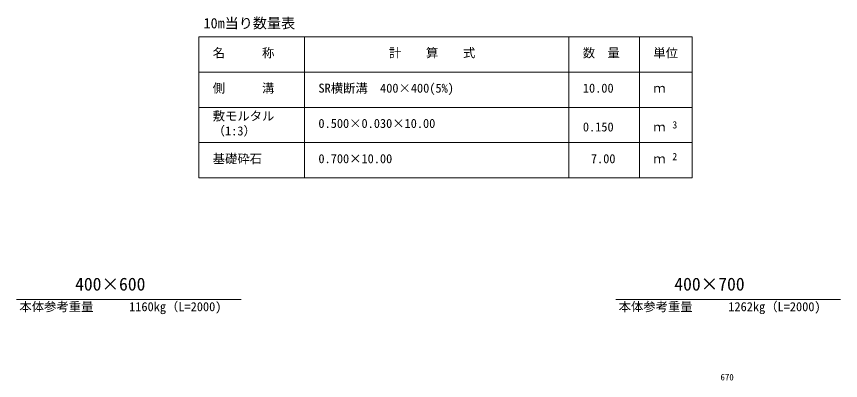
# Model space of a CAD drawing. Units: millimetres, scale not verified. Extents: x 0 to 84100, y 0 to 59400.
# Drawn here: x 27111 to 50489, y 18117 to 28439 of the extents above; entities that cross this region are included whole.
import ezdxf
from ezdxf.enums import TextEntityAlignment as Align

# ---------------------------------------------------------------- set-up
doc = ezdxf.new("R2010")
doc.units = ezdxf.units.MM
doc.header["$LTSCALE"] = 100
for name, color, linetype, lineweight in [('D-MTR-FRAM（材料表図枠）', 2, 'Continuous', 18), ('D-STR-DIM（寸法）', 7, 'Continuous', 18), ('D-STR-HTXT（旗揚げ）', 7, 'Continuous', 18)]:
    doc.layers.add(name, color=color, linetype=linetype, lineweight=lineweight)
for name, color, linetype in [('D-MTR-TXT(文字列）', 7, 'Continuous'), ('D-MTR（材料表タイトル）', 7, 'Continuous'), ('D-TTL-TXT（文字）', 7, 'Continuous')]:
    doc.layers.add(name, color=color, linetype=linetype)
doc.styles.add('ＭＳ ゴシック', font='')
doc.styles.get('ＭＳ ゴシック').set_extended_font_data('MS Gothic')

msp = doc.modelspace()

# ---------------------------------------------------------------- linework, layer by layer
at = {"layer": 'D-MTR-FRAM（材料表図枠）'}
for p, q in [((32284.6, 27861.7), (46284.6, 27861.7)), ((32284.6, 23861.7), (32284.6, 27861.7)), ((35284.6, 23861.7), (35284.6, 27861.7)), ((42784.6, 23861.7), (42784.6, 27861.7)), ((44784.6, 24661.7), (44784.6, 27861.7)), ((44784.6, 23861.7), (44784.6, 27861.7)), ((46284.6, 23861.7), (46284.6, 27861.7)), ((32284.6, 26861.7), (46284.6, 26861.7)), ((32284.6, 25861.7), (46284.6, 25861.7)), ((32284.6, 24861.7), (46284.6, 24861.7)), ((32284.6, 23861.7), (46284.6, 23861.7))]:
    msp.add_line(p, q, dxfattribs=at)
at = {"layer": 'D-STR-HTXT（旗揚げ）'}
for p, q in [((27110.8, 20412.3), (33489.2, 20412.3)), ((44110.8, 20412.3), (50489.2, 20412.3))]:
    msp.add_line(p, q, dxfattribs=at)

# ---------------------------------------------------------------- texts
at = {"layer": 'D-MTR-TXT(文字列）', "style": 'ＭＳ ゴシック'}
for s, height, p in [('名\u3000\u3000\u3000称', 256.6, (32676.9, 27202)), ('計\u3000\u3000算\u3000\u3000式', 256.6, (37677.7, 27202)), ('数\u3000量', 256.6, (43176.9, 27202)), ('単位', 256.6, (45176.9, 27202)), ('側\u3000\u3000\u3000溝', 256.6, (32676.9, 26202)), ('SR横断溝\u3000400×400(5%)', 256.6, (35676.9, 26202)), ('10.00', 256.6, (43179.6, 26202)), ('ｍ', 256.6, (45176.9, 26202)), ('敷モルタル', 256.6, (32676.9, 25412)), ('0.500×0.030×10.00', 256.6, (35676.9, 25202)), ('（1:3）', 256.6, (32676.9, 24989.8)), ('0.150', 256.6, (43179.6, 25102)), ('ｍ', 256.6, (45176.9, 25102)), ('3', 205.3, (45717.1, 25202.4)), ('基礎砕石', 256.6, (32676.9, 24202)), ('2', 205.3, (45717.1, 24302.4)), ('0.700×10.00', 256.6, (35676.9, 24202)), ('7.00', 256.6, (43407, 24202)), ('ｍ', 256.6, (45176.9, 24202)), ('本体参考重量', 256.6, (27193.9, 20005.6)), ('1160kg（L=2000)', 256.6, (30305.9, 20005.6)), ('本体参考重量', 256.6, (44193.9, 20005.6)), ('1262kg（L=2000)', 256.6, (47305.9, 20005.6))]:
    msp.add_text(s, height=height, dxfattribs=at).set_placement(p, align=Align.BOTTOM_LEFT)
at = {"layer": 'D-MTR（材料表タイトル）', "style": 'ＭＳ ゴシック'}
msp.add_text('10m当り数量表', height=293.3, dxfattribs=at).set_placement((32418.8, 28014.2), align=Align.BOTTOM_LEFT)
at = {"layer": 'D-STR-DIM（寸法）', "style": 'ＭＳ ゴシック'}
msp.add_text('670', height=183.3, dxfattribs=at).set_placement((47085.2, 18065.1), align=Align.BOTTOM_LEFT)
at = {"layer": 'D-TTL-TXT（文字）', "style": 'ＭＳ ゴシック'}
for s, p in [('400×600', (28773.4, 20557.1)), ('400×700', (45773.4, 20557.1))]:
    msp.add_text(s, height=366.6, dxfattribs=at).set_placement(p, align=Align.BOTTOM_LEFT)

doc.saveas('drawing.dxf')
